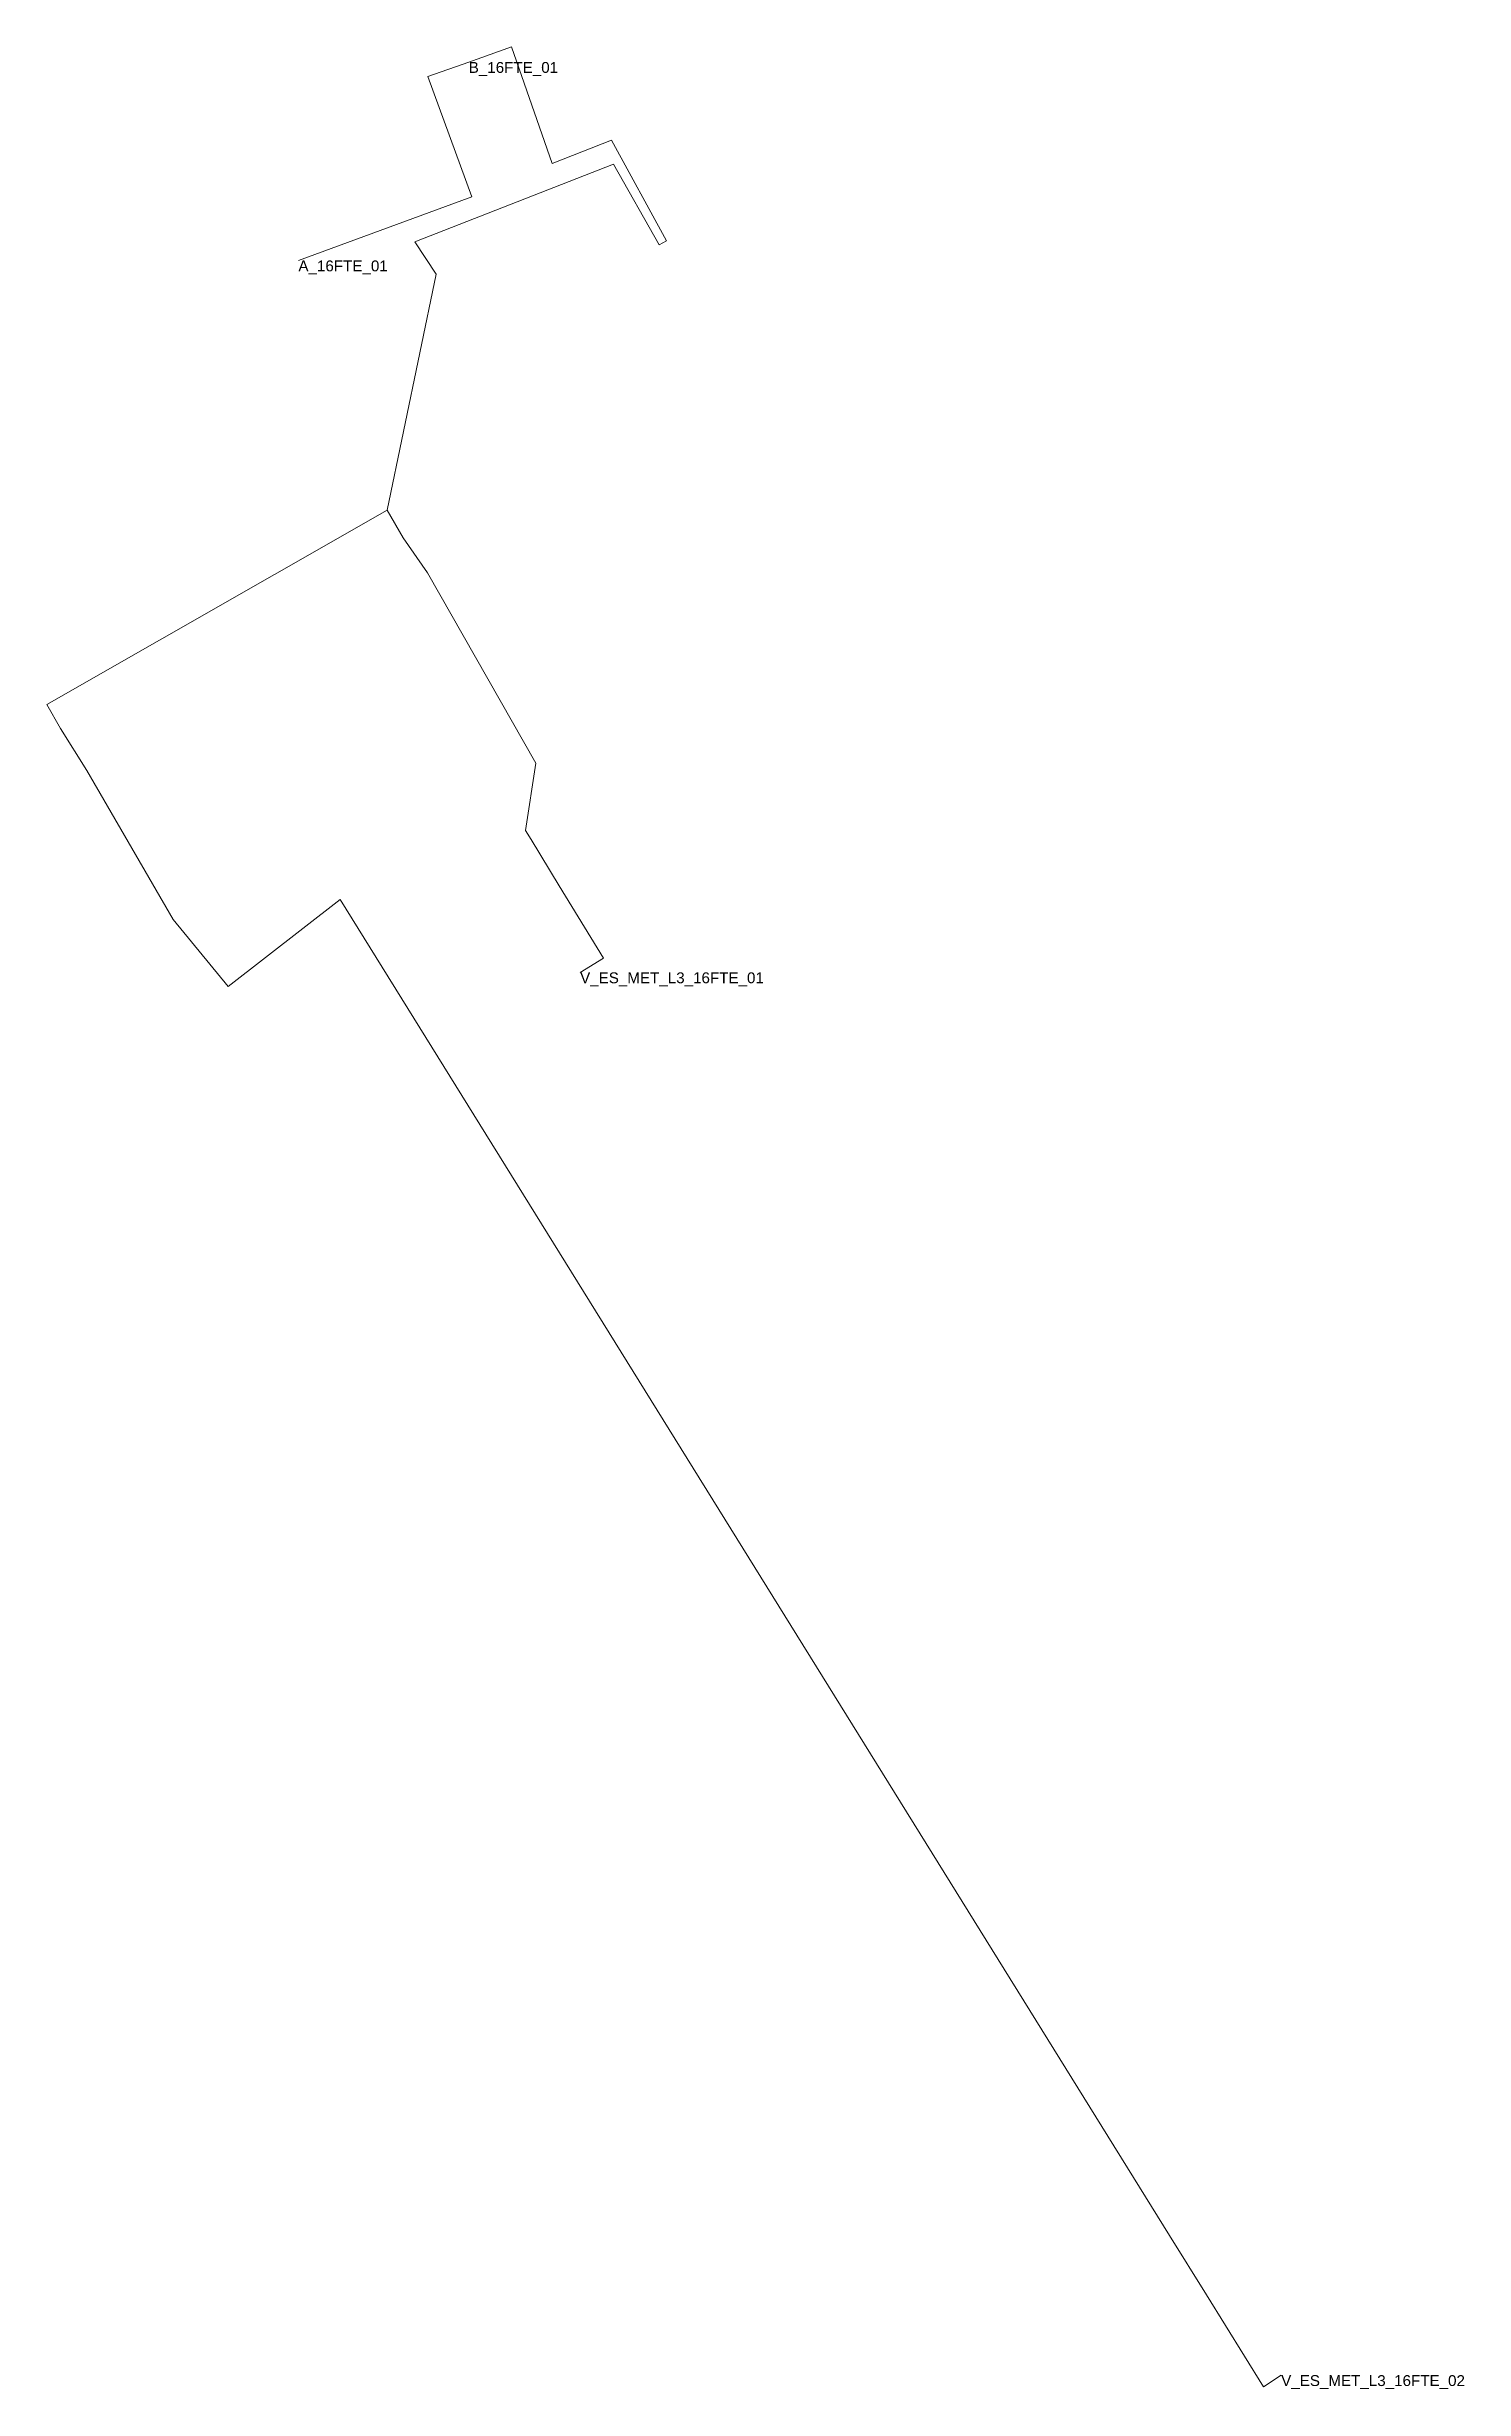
# Model space of a CAD drawing. Header units: metres. Extents: x 429161 to 429227, y 4583699 to 4583807.
import ezdxf
from ezdxf.enums import TextEntityAlignment as Align

# ---------------------------------------------------------------- set-up
doc = ezdxf.new("R2010")
doc.units = ezdxf.units.M
doc.header["$MEASUREMENT"] = 0
for name, color, linetype, lineweight, true_color in [('01_A_AccesTren_t', 40, 'Continuous', 0, 0xffd600), ('01_C_AccesExt_t', 251, 'Continuous', 0, 0x646464), ('01_I_Ascensor_l', 251, 'Continuous', 0, 0x646464), ('01_I_BarreraTarifaria_t', 251, 'Continuous', 0, 0x646464), ('01_I_Horitzontal_l', 251, 'Continuous', 0, 0x646464), ('01_I_RampaD_l', 251, 'Continuous', 0, 0x646464)]:
    doc.layers.add(name, color=color, linetype=linetype, lineweight=lineweight, true_color=true_color)
doc.styles.add('Style-Arial', font='arial.ttf')

msp = doc.modelspace()

# ---------------------------------------------------------------- linework, layer by layer
at = {"layer": '01_I_Ascensor_l'}
for p, q in [((429190.038568, 4583797.624714, -10), (429189.704198, 4583797.434417, -40)), ((429177.907315, 4583783.945883, -40), (429179.0242, 4583782.337194, -50)), ((429162.123619, 4583775.170812, -40), (429163.344606, 4583773.2313, -50))]:
    msp.add_line(p, q, dxfattribs=at)
at = {"layer": '01_I_Horitzontal_l'}
msp.add_line((429177.176331, 4583785.225603, -40), (429177.907315, 4583783.945883, -40), dxfattribs=at)
at = {"layer": '01_I_Horitzontal_l', "flags": 128}
for points, elevation in [([(429180.927825, 4583805.855981), (429182.895338, 4583806.554466), (429184.763123, 4583801.183614), (429187.504138, 4583802.254754), (429190.038568, 4583797.624714)], -10), ([(429173.083414, 4583796.718996), (429181.073044, 4583799.643077), (429179.043981, 4583805.187199), (429180.927825, 4583805.855981)], -10), ([(429189.704198, 4583797.434417), (429187.588999, 4583801.151023), (429178.439158, 4583797.578187), (429179.421437, 4583796.093758), (429177.176331, 4583785.225603)], -40), ([(429177.176331, 4583785.225603), (429161.496481, 4583776.268668), (429162.123619, 4583775.170812)], -40), ([(429179.0242, 4583782.337194), (429184.025716, 4583773.577045), (429183.541996, 4583770.473367), (429183.797458, 4583770.054661)], -50), ([(429163.344606, 4583773.2313), (429167.308587, 4583766.383041), (429169.841129, 4583763.290895), (429175.008786, 4583767.289792), (429213.205691, 4583705.781433)], -50), ([(429185.096658, 4583767.925245), (429187.12833, 4583764.595296), (429186.057204, 4583763.94178)], -50), ([(429214.898934, 4583703.054809), (429217.526015, 4583698.824428), (429218.34535, 4583699.356028)], -50)]:
    msp.add_lwpolyline(points, dxfattribs=dict(at, elevation=elevation))
at = {"layer": '01_I_RampaD_l'}
for p, q in [((429183.797459, 4583770.054659, -50), (429185.096656, 4583767.925249, -50)), ((429213.205692, 4583705.781431, -50), (429214.898924, 4583703.054824, -50))]:
    msp.add_line(p, q, dxfattribs=at)

# ---------------------------------------------------------------- texts
at = {"layer": '01_A_AccesTren_t', "style": 'Style-Arial'}
for s, p in [('V_ES_MET_L3_16FTE_01', (429186.057204, 4583763.94178, -50)), ('V_ES_MET_L3_16FTE_02', (429218.34535, 4583699.356028, -50))]:
    msp.add_text(s, height=0.5, dxfattribs=at).set_placement(p, align=Align.TOP_LEFT)
at = {"layer": '01_C_AccesExt_t', "insert": (429173.083414, 4583796.718996, -10), "char_height": 0.5, "attachment_point": 1, "line_spacing_factor": 1.2, "style": 'Style-Arial'}
msp.add_mtext('A_16FTE_01', dxfattribs=at)
at = {"layer": '01_I_BarreraTarifaria_t', "insert": (429180.927825, 4583805.855981, -10), "char_height": 0.5, "attachment_point": 1, "line_spacing_factor": 1.2, "style": 'Style-Arial'}
msp.add_mtext('B_16FTE_01', dxfattribs=at)

doc.saveas('drawing.dxf')
